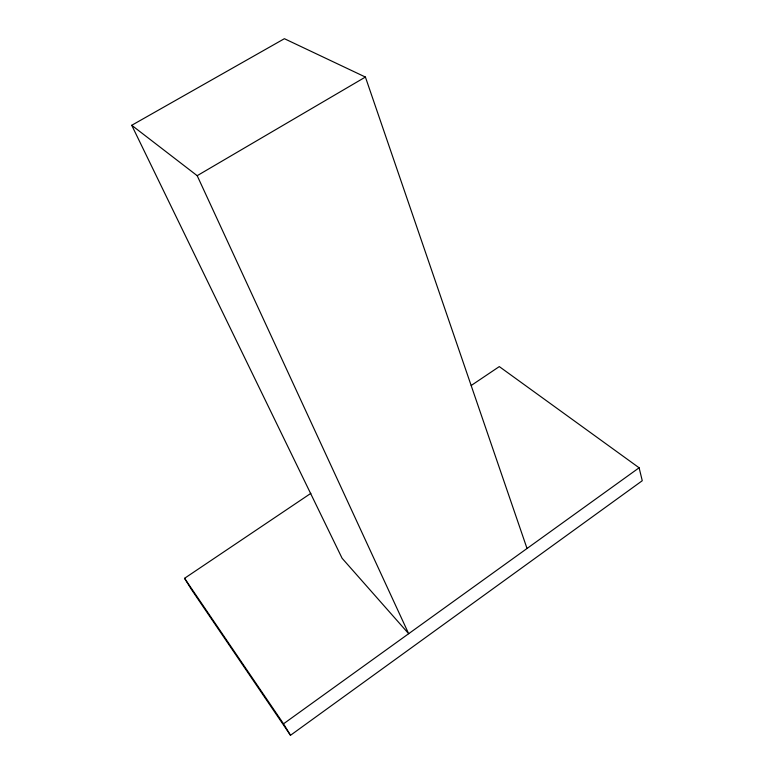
<?xml version="1.0" encoding="UTF-8"?>
<svg xmlns="http://www.w3.org/2000/svg" width="774" height="774" viewBox="0 0 774 774"><rect width="100%" height="100%" fill="white"/><g stroke="black" fill="none" stroke-linecap="round" stroke-linejoin="round"><path stroke-width="1.16" d="M310.858 493.348L184.56 578.304L191.391 589.401L290.492 735.3L642.265 480.722L639.111 467.786L499.298 366.595L471.231 385.471M290.492 735.3L283.526 723.806L639.111 467.786M365.405 77.052L284.397 38.7L131.735 125.291L197.186 175.688L365.405 77.052L527.026 548.485M184.56 578.304L283.526 723.806M131.735 125.291L342.098 558.267L408.672 633.703L197.186 175.688"/></g></svg>
